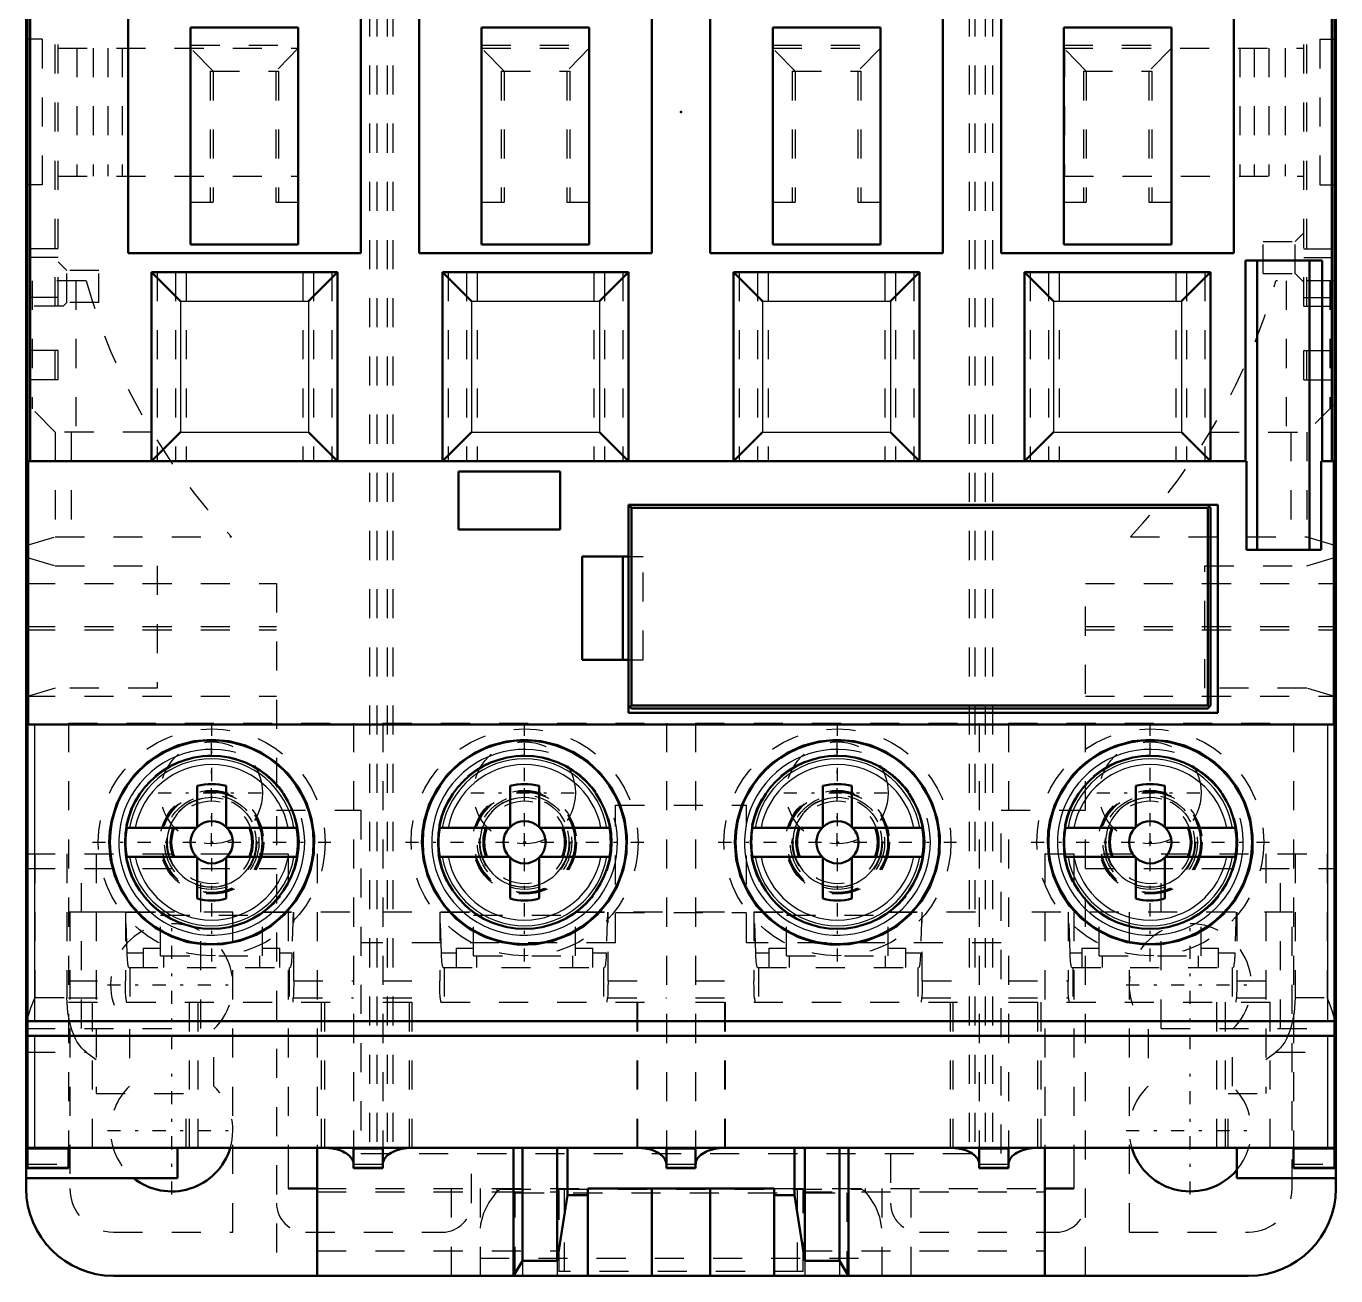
# Model space of a CAD drawing. Header units: millimetres. Extents: x -22.5 to 22.5, y -40 to 45.9.
# Drawn here: x -22.5 to 22.5, y -40 to 2.95 of the extents above; entities that cross this region are included whole.
import ezdxf

# ---------------------------------------------------------------- set-up
doc = ezdxf.new("R2010")
doc.units = ezdxf.units.MM
doc.linetypes.add('Center', pattern=[1.5, 0.45, -0.5, 0.05, -0.5])
doc.linetypes.add('Dashed', pattern=[2, 1, -1])
for name, color, linetype, lineweight in [('2d ConnectionPoints', 7, 'Continuous', 50), ('AM_0', 7, 'Continuous', 50), ('AM_4', 3, 'Continuous', 25), ('AM_5', 3, 'Continuous', 25), ('AM_7', 7, 'Center', 25), ('AM_9', 6, 'Dashed', 25)]:
    doc.layers.add(name, color=color, linetype=linetype, lineweight=lineweight)

# ---------------------------------------------------------------- blocks, each defined once
blk = doc.blocks.new('4_abb_NF_7_3_0_in_4fkjwvriohndyc3xfjkf61c3m________0')
at = {"layer": 'AM_0'}
for p, q in [((15.625, -23.163), (15.625, -24.6)), ((16.625, -24.6), (16.625, -23.163)), ((15.625, -24.6), (13.207, -24.6)), ((19.043, -24.6), (16.625, -24.6)), ((13.207, -25.6), (15.625, -25.6)), ((15.625, -25.6), (15.625, -27.037)), ((16.625, -25.6), (19.043, -25.6)), ((16.625, -27.037), (16.625, -25.6))]:
    blk.add_line(p, q, dxfattribs=at)
for radius in [3.5, 2.973]:
    blk.add_circle((16.125, -25.1), radius, dxfattribs=at)
for radius, start, end in [(2, 75.5227, 104.4773), (2.96, 170.2758, 189.7242), (1.388, 158.8859, 201.1141), (0.725, 136.3972, 223.6028), (0.725, 46.3972, 133.6028), (0.725, 316.3972, 43.6028), (1.388, 338.8859, 21.1141), (2.96, 350.2758, 9.7242), (0.725, 226.3972, 313.6028), (2, 255.5227, 284.4773)]:
    blk.add_arc((16.125, -25.1), radius, start, end, dxfattribs=at)
at = {"layer": 'AM_4'}
for radius, start, end in [(2.871, 10.0288, 169.9712), (2.672, 10.7852, 169.2148), (2.871, 190.0288, 349.9712), (2.672, 190.7852, 349.2148)]:
    blk.add_arc((16.125, -25.1), radius, start, end, dxfattribs=at)
at = {"layer": 'AM_5'}
for radius in [3.194, 1.535]:
    blk.add_arc((16.125, -25.1), radius, 75, 15, dxfattribs=at)
at = {"layer": 'AM_7'}
for p, q in [((16.125, -29.195), (16.125, -21.005)), ((12.03, -25.1), (20.22, -25.1))]:
    blk.add_line(p, q, dxfattribs=at)
at = {"layer": 'AM_9'}
for radius in [3.9, 3, 1.786, 1.75, 1.725, 1.622, 1.55, 1.425]:
    blk.add_circle((16.125, -25.1), radius, dxfattribs=at)
blk = doc.blocks.new('5_abb_NF_7_4_0_in_4fkjwvriohndyc3xfjkf61c3m________0')
at = {"layer": 'AM_0'}
for p, q in [((4.875, -23.163), (4.875, -24.6)), ((5.875, -24.6), (5.875, -23.163)), ((4.875, -24.6), (2.457, -24.6)), ((8.293, -24.6), (5.875, -24.6)), ((2.457, -25.6), (4.875, -25.6)), ((4.875, -25.6), (4.875, -27.037)), ((5.875, -25.6), (8.293, -25.6)), ((5.875, -27.037), (5.875, -25.6))]:
    blk.add_line(p, q, dxfattribs=at)
for radius in [3.5, 2.973]:
    blk.add_circle((5.375, -25.1), radius, dxfattribs=at)
for radius, start, end in [(2, 75.5227, 104.4773), (2.96, 170.2758, 189.7242), (1.388, 158.8859, 201.1141), (0.725, 136.3972, 223.6028), (0.725, 46.3972, 133.6028), (0.725, 316.3972, 43.6028), (1.388, 338.8859, 21.1141), (2.96, 350.2758, 9.7242), (0.725, 226.3972, 313.6028), (2, 255.5227, 284.4773)]:
    blk.add_arc((5.375, -25.1), radius, start, end, dxfattribs=at)
at = {"layer": 'AM_4'}
for radius, start, end in [(2.871, 10.0288, 169.9712), (2.672, 10.7852, 169.2148), (2.871, 190.0288, 349.9712), (2.672, 190.7852, 349.2148)]:
    blk.add_arc((5.375, -25.1), radius, start, end, dxfattribs=at)
at = {"layer": 'AM_5'}
for radius in [3.193, 1.535]:
    blk.add_arc((5.375, -25.1), radius, 75, 15, dxfattribs=at)
at = {"layer": 'AM_7'}
for p, q in [((5.375, -29.195), (5.375, -21.005)), ((1.28, -25.1), (9.47, -25.1))]:
    blk.add_line(p, q, dxfattribs=at)
at = {"layer": 'AM_9'}
for radius in [3.9, 3, 1.786, 1.75, 1.725, 1.622, 1.55, 1.425]:
    blk.add_circle((5.375, -25.1), radius, dxfattribs=at)
blk = doc.blocks.new('6_abb_NF_7_5_0_in_4fkjwvriohndyc3xfjkf61c3m________0')
at = {"layer": 'AM_0'}
for p, q in [((-5.875, -23.163), (-5.875, -24.6)), ((-4.875, -24.6), (-4.875, -23.163)), ((-5.875, -24.6), (-8.293, -24.6)), ((-2.457, -24.6), (-4.875, -24.6)), ((-8.293, -25.6), (-5.875, -25.6)), ((-5.875, -25.6), (-5.875, -27.037)), ((-4.875, -25.6), (-2.457, -25.6)), ((-4.875, -27.037), (-4.875, -25.6))]:
    blk.add_line(p, q, dxfattribs=at)
for radius in [3.5, 2.973]:
    blk.add_circle((-5.375, -25.1), radius, dxfattribs=at)
for radius, start, end in [(2, 75.5227, 104.4773), (2.96, 170.2758, 189.7242), (1.388, 158.8859, 201.1141), (0.725, 136.3972, 223.6028), (0.725, 46.3972, 133.6028), (0.725, 316.3972, 43.6028), (1.388, 338.8859, 21.1141), (2.96, 350.2758, 9.7242), (0.725, 226.3972, 313.6028), (2, 255.5227, 284.4773)]:
    blk.add_arc((-5.375, -25.1), radius, start, end, dxfattribs=at)
at = {"layer": 'AM_4'}
for radius, start, end in [(2.871, 10.0288, 169.9712), (2.672, 10.7852, 169.2148), (2.871, 190.0288, 349.9712), (2.672, 190.7852, 349.2148)]:
    blk.add_arc((-5.375, -25.1), radius, start, end, dxfattribs=at)
at = {"layer": 'AM_5'}
for radius in [3.193, 1.535]:
    blk.add_arc((-5.375, -25.1), radius, 75, 15, dxfattribs=at)
at = {"layer": 'AM_7'}
for p, q in [((-5.375, -29.195), (-5.375, -21.005)), ((-9.47, -25.1), (-1.28, -25.1))]:
    blk.add_line(p, q, dxfattribs=at)
at = {"layer": 'AM_9'}
for radius in [3.9, 3, 1.786, 1.75, 1.725, 1.622, 1.55, 1.425]:
    blk.add_circle((-5.375, -25.1), radius, dxfattribs=at)
blk = doc.blocks.new('7_abb_NF_7_6_0_in_4fkjwvriohndyc3xfjkf61c3m________0')
at = {"layer": 'AM_0'}
for p, q in [((-16.625, -23.163), (-16.625, -24.6)), ((-15.625, -24.6), (-15.625, -23.163)), ((-16.625, -24.6), (-19.043, -24.6)), ((-13.207, -24.6), (-15.625, -24.6)), ((-19.043, -25.6), (-16.625, -25.6)), ((-16.625, -25.6), (-16.625, -27.037)), ((-15.625, -25.6), (-13.207, -25.6)), ((-15.625, -27.037), (-15.625, -25.6))]:
    blk.add_line(p, q, dxfattribs=at)
for radius in [3.5, 2.973]:
    blk.add_circle((-16.125, -25.1), radius, dxfattribs=at)
for radius, start, end in [(2, 75.5227, 104.4773), (2.96, 170.2758, 189.7242), (1.388, 158.8859, 201.1141), (0.725, 136.3972, 223.6028), (0.725, 46.3972, 133.6028), (0.725, 316.3972, 43.6028), (1.388, 338.8859, 21.1141), (2.96, 350.2758, 9.7242), (0.725, 226.3972, 313.6028), (2, 255.5227, 284.4773)]:
    blk.add_arc((-16.125, -25.1), radius, start, end, dxfattribs=at)
at = {"layer": 'AM_4'}
for radius, start, end in [(2.871, 10.0288, 169.9712), (2.672, 10.7852, 169.2148), (2.871, 190.0288, 349.9712), (2.672, 190.7852, 349.2148)]:
    blk.add_arc((-16.125, -25.1), radius, start, end, dxfattribs=at)
at = {"layer": 'AM_5'}
for radius in [3.194, 1.535]:
    blk.add_arc((-16.125, -25.1), radius, 75, 15, dxfattribs=at)
at = {"layer": 'AM_7'}
for p, q in [((-16.125, -29.195), (-16.125, -21.005)), ((-20.22, -25.1), (-12.03, -25.1))]:
    blk.add_line(p, q, dxfattribs=at)
at = {"layer": 'AM_9'}
for radius in [3.9, 3, 1.786, 1.75, 1.725, 1.622, 1.55, 1.425]:
    blk.add_circle((-16.125, -25.1), radius, dxfattribs=at)
blk = doc.blocks.new('12_abb_NF_2_2_0_in_4fkjwvriohndyc3xfjkf61c3m________0')
at = {"layer": 'AM_0'}
for p, q in [((-22.45, 36.3), (-22.45, -36.3)), ((22.45, 36.3), (22.45, -36.3)), ((-22.365, 16.4), (-22.365, -12)), ((22.365, -12), (22.365, 16.4)), ((-19, 3.35), (-19, -4.85)), ((-11, -4.85), (-11, 3.35)), ((-9, 3.35), (-9, -4.85)), ((-1, -4.85), (-1, 3.35)), ((1, 3.35), (1, -4.85)), ((9, -4.85), (9, 3.35)), ((11, 3.35), (11, -4.85)), ((19, -4.85), (19, 3.35)), ((-16.85, 2.9), (-13.15, 2.9)), ((-16.85, 2.9), (-16.85, -4.55)), ((-13.15, 2.9), (-13.15, -4.55)), ((-6.85, 2.9), (-3.15, 2.9)), ((-6.85, 2.9), (-6.85, -4.55)), ((-3.15, 2.9), (-3.15, -4.55)), ((3.15, 2.9), (6.85, 2.9)), ((3.15, 2.9), (3.15, -4.55)), ((6.85, 2.9), (6.85, -4.55)), ((13.15, 2.9), (16.85, 2.9)), ((13.15, 2.9), (13.15, -4.55)), ((16.85, 2.9), (16.85, -4.55)), ((-19, -4.85), (-11, -4.85)), ((-16.85, -4.55), (-13.15, -4.55)), ((-9, -4.85), (-1, -4.85)), ((-6.85, -4.55), (-3.15, -4.55)), ((1, -4.85), (9, -4.85)), ((3.15, -4.55), (6.85, -4.55)), ((11, -4.85), (19, -4.85)), ((13.15, -4.55), (16.85, -4.55)), ((19.4, -5.1), (22.027, -5.1)), ((19.4, -12), (19.4, -5.1)), ((19.8, -15.05), (19.8, -5.1)), ((21.6, -15.05), (21.6, -5.1)), ((22.027, -12), (22.027, -5.1)), ((-18.2, -5.5), (-18.2, -12)), ((-18.2, -5.5), (-11.8, -5.5)), ((-17.2, -6.5), (-18.2, -5.5)), ((-11.8, -5.5), (-12.8, -6.5)), ((-11.8, -5.5), (-11.8, -12)), ((-8.2, -5.5), (-8.2, -12)), ((-8.2, -5.5), (-1.8, -5.5)), ((-7.2, -6.5), (-8.2, -5.5)), ((-1.8, -5.5), (-2.8, -6.5)), ((-1.8, -5.5), (-1.8, -12)), ((1.8, -5.5), (1.8, -12)), ((1.8, -5.5), (8.2, -5.5)), ((2.8, -6.5), (1.8, -5.5)), ((8.2, -5.5), (7.2, -6.5)), ((8.2, -5.5), (8.2, -12)), ((11.8, -5.5), (11.8, -12)), ((11.8, -5.5), (18.2, -5.5)), ((12.8, -6.5), (11.8, -5.5)), ((18.2, -5.5), (17.2, -6.5)), ((18.2, -5.5), (18.2, -12)), ((-18.2, -12), (-17.2, -11)), ((-12.8, -11), (-11.8, -12)), ((-8.2, -12), (-7.2, -11)), ((-2.8, -11), (-1.8, -12)), ((1.8, -12), (2.8, -11)), ((7.2, -11), (8.2, -12)), ((11.8, -12), (12.8, -11)), ((17.2, -11), (18.2, -12)), ((-22.429, -12), (19.427, -12)), ((-22.429, -12), (-22.429, -21.05)), ((19.427, -12), (19.427, -15.05)), ((22, -15.05), (22, -12)), ((22.429, -12), (22, -12)), ((22.429, -21.05), (22.429, -12)), ((-7.65, -12.35), (-7.65, -14.35)), ((-4.15, -12.35), (-7.65, -12.35)), ((-4.15, -14.35), (-4.15, -12.35)), ((18.45, -13.5), (-1.8, -13.5)), ((-1.8, -13.5), (-1.8, -20.65)), ((-1.8, -13.6), (-1.7, -13.5)), ((18.1, -13.5), (18.2, -13.6)), ((18.45, -20.65), (18.45, -13.5)), ((-1.7, -13.6), (-1.75, -13.55)), ((-1.7, -13.6), (-1.7, -20.4)), ((18.1, -13.6), (-1.7, -13.6)), ((18.1, -13.6), (18.15, -13.55)), ((18.1, -20.4), (18.1, -13.6)), ((18.2, -20.4), (18.2, -13.6)), ((-7.65, -14.35), (-4.15, -14.35)), ((-3.4, -15.275), (-1.8, -15.275)), ((-3.4, -18.825), (-3.4, -15.275)), ((-2, -18.825), (-2, -15.275)), ((22, -15.05), (19.427, -15.05)), ((-3.4, -18.825), (-1.8, -18.825)), ((-1.7, -20.5), (-1.8, -20.4)), ((-1.8, -20.65), (18.45, -20.65)), ((-1.7, -20.4), (-1.75, -20.45)), ((-1.7, -20.4), (18.1, -20.4)), ((-1.7, -20.5), (18.1, -20.5)), ((18.2, -20.4), (18.1, -20.5)), ((18.1, -20.4), (18.15, -20.45)), ((-22.429, -21.05), (22.429, -21.05)), ((-22.45, -31.25), (22.45, -31.25)), ((-22.45, -31.75), (22.45, -31.75)), ((22.45, -35.6), (-22.45, -35.6)), ((-21.05, -36.3), (-21.05, -35.6)), ((-11.25, -35.6), (-11.25, -36.3)), ((-10.25, -36.3), (-10.25, -35.6)), ((-0.5, -35.6), (-0.5, -36.3)), ((0.5, -36.3), (0.5, -35.6)), ((10.25, -35.6), (10.25, -36.3)), ((11.25, -36.3), (11.25, -35.6)), ((21.05, -35.6), (21.05, -36.3)), ((-21.05, -36.3), (-22.45, -36.3)), ((-10.25, -36.3), (-11.25, -36.3)), ((0.5, -36.3), (-0.5, -36.3)), ((11.25, -36.3), (10.25, -36.3)), ((22.45, -36.3), (21.05, -36.3))]:
    blk.add_line(p, q, dxfattribs=at)
for points in [[(-16.127, -21.575), (-16.723, -21.626), (-17.301, -21.777), (-17.848, -22.025), (-18.346, -22.363), (-18.778, -22.78), (-19.135, -23.265), (-19.401, -23.799), (-19.574, -24.37), (-19.631, -24.733), (-19.65, -25.1)], [(-19.65, -25.1), (-19.601, -25.685), (-19.456, -26.253), (-19.219, -26.789), (-18.898, -27.277), (-18.497, -27.707), (-18.033, -28.064), (-17.508, -28.342), (-16.944, -28.529), (-16.351, -28.617), (-15.752, -28.605), (-15.161, -28.49), (-14.598, -28.277), (-14.082, -27.972), (-13.624, -27.584), (-13.242, -27.127), (-12.941, -26.612), (-12.733, -26.056), (-12.62, -25.474), (-12.607, -24.883), (-12.692, -24.299), (-12.874, -23.738), (-13.146, -23.215), (-13.502, -22.745), (-13.931, -22.341), (-14.422, -22.014), (-14.961, -21.773), (-15.536, -21.625), (-16.127, -21.575)], [(-5.406, -21.575), (-5.998, -21.631), (-6.571, -21.784), (-7.111, -22.033), (-7.602, -22.368), (-8.03, -22.781), (-8.382, -23.261), (-8.648, -23.793), (-8.822, -24.361), (-8.88, -24.729), (-8.9, -25.1)], [(-8.9, -25.1), (-8.85, -25.69), (-8.702, -26.264), (-8.46, -26.805), (-8.131, -27.297), (-7.724, -27.728), (-7.251, -28.085), (-6.723, -28.357), (-6.156, -28.537), (-5.567, -28.619), (-4.972, -28.602), (-4.389, -28.484), (-3.834, -28.27), (-3.324, -27.966), (-2.871, -27.581), (-2.491, -27.126), (-2.191, -26.613), (-1.983, -26.057), (-1.87, -25.474), (-1.857, -24.881), (-1.944, -24.293), (-2.128, -23.729), (-2.404, -23.203), (-2.765, -22.731), (-3.199, -22.327), (-3.695, -22.001), (-4.239, -21.763), (-4.815, -21.62), (-5.406, -21.575)], [(1.85, -25.1), (1.9, -25.692), (2.049, -26.267), (2.292, -26.808), (2.622, -27.302), (3.031, -27.732), (3.506, -28.088), (4.034, -28.359), (4.599, -28.539), (5.187, -28.62), (5.78, -28.602), (6.362, -28.484), (6.917, -28.27), (7.427, -27.966), (7.88, -27.58), (8.261, -27.123), (8.561, -26.609), (8.769, -26.052), (8.881, -25.469), (8.893, -24.876), (8.806, -24.29), (8.622, -23.728), (8.347, -23.204), (7.987, -22.733), (7.554, -22.329), (7.058, -22.003), (6.514, -21.764), (5.937, -21.62), (5.344, -21.575), (5.341, -21.575)], [(5.341, -21.575), (4.751, -21.631), (4.177, -21.785), (3.637, -22.034), (3.146, -22.369), (2.963, -22.529)], [(12.6, -25.1), (12.65, -25.689), (12.797, -26.261), (13.037, -26.799), (13.363, -27.29), (13.767, -27.72), (14.236, -28.076), (14.761, -28.35), (15.323, -28.533), (15.912, -28.618), (16.506, -28.604), (17.094, -28.489), (17.654, -28.276), (18.171, -27.97), (18.63, -27.58), (19.014, -27.119), (19.315, -26.599), (19.521, -26.042), (19.632, -25.458), (19.642, -24.871), (19.556, -24.29), (19.375, -23.735), (19.106, -23.218), (18.753, -22.751), (18.328, -22.349), (17.837, -22.019), (17.298, -21.776), (16.719, -21.626), (16.123, -21.575), (16.106, -21.575)], [(16.106, -21.575), (15.524, -21.627), (14.942, -21.78), (14.396, -22.029), (13.899, -22.367), (13.705, -22.537)], [(2.963, -22.529), (2.72, -22.782), (2.368, -23.261), (2.102, -23.792), (1.929, -24.359), (1.87, -24.728), (1.85, -25.1)], [(13.705, -22.537), (13.469, -22.782), (13.116, -23.264), (12.851, -23.796), (12.678, -24.364), (12.62, -24.73), (12.6, -25.1)], [(-11.25, -36.166), (-11.256, -36.116), (-11.269, -36.066), (-11.289, -36.017), (-11.317, -35.969), (-11.352, -35.923), (-11.394, -35.879), (-11.442, -35.837), (-11.497, -35.798), (-11.557, -35.761), (-11.622, -35.728), (-11.693, -35.698), (-11.767, -35.672), (-11.845, -35.649), (-11.926, -35.631), (-12.01, -35.617), (-12.096, -35.607), (-12.182, -35.601), (-12.25, -35.6)], [(-9.25, -35.6), (-9.337, -35.602), (-9.424, -35.609), (-9.509, -35.62), (-9.592, -35.635), (-9.673, -35.654), (-9.75, -35.677), (-9.824, -35.704), (-9.893, -35.735), (-9.957, -35.769), (-10.016, -35.806), (-10.069, -35.846), (-10.116, -35.889), (-10.156, -35.933), (-10.19, -35.98), (-10.216, -36.028), (-10.235, -36.077), (-10.246, -36.127), (-10.25, -36.166)], [(-0.5, -36.166), (-0.506, -36.116), (-0.519, -36.066), (-0.539, -36.017), (-0.567, -35.969), (-0.602, -35.923), (-0.644, -35.879), (-0.692, -35.837), (-0.747, -35.798), (-0.807, -35.761), (-0.872, -35.728), (-0.943, -35.698), (-1.017, -35.672), (-1.095, -35.649), (-1.176, -35.631), (-1.26, -35.617), (-1.346, -35.607), (-1.432, -35.601), (-1.5, -35.6)], [(1.5, -35.6), (1.413, -35.602), (1.326, -35.609), (1.241, -35.62), (1.158, -35.635), (1.077, -35.654), (1, -35.677), (0.926, -35.704), (0.857, -35.735), (0.793, -35.769), (0.734, -35.806), (0.681, -35.846), (0.634, -35.889), (0.594, -35.933), (0.56, -35.98), (0.534, -36.028), (0.515, -36.077), (0.504, -36.127), (0.5, -36.166)], [(10.25, -36.166), (10.244, -36.116), (10.231, -36.066), (10.211, -36.017), (10.183, -35.969), (10.148, -35.923), (10.106, -35.879), (10.058, -35.837), (10.003, -35.798), (9.943, -35.761), (9.878, -35.728), (9.807, -35.698), (9.733, -35.672), (9.655, -35.649), (9.574, -35.631), (9.49, -35.617), (9.404, -35.607), (9.318, -35.601), (9.25, -35.6)], [(12.25, -35.6), (12.163, -35.602), (12.076, -35.609), (11.991, -35.62), (11.908, -35.635), (11.827, -35.654), (11.75, -35.677), (11.676, -35.704), (11.607, -35.735), (11.543, -35.769), (11.484, -35.806), (11.431, -35.846), (11.384, -35.889), (11.344, -35.933), (11.31, -35.98), (11.284, -36.028), (11.265, -36.077), (11.254, -36.127), (11.25, -36.166)]]:
    blk.add_lwpolyline(points, dxfattribs=at)
at = {"layer": 'AM_4'}
for p, q in [((-17.2, -6.5), (-17.2, -11)), ((-17.2, -6.5), (-12.8, -6.5)), ((-12.8, -6.5), (-12.8, -11)), ((-7.2, -6.5), (-7.2, -11)), ((-7.2, -6.5), (-2.8, -6.5)), ((-2.8, -6.5), (-2.8, -11)), ((2.8, -6.5), (2.8, -11)), ((2.8, -6.5), (7.2, -6.5)), ((7.2, -6.5), (7.2, -11)), ((12.8, -6.5), (12.8, -11)), ((12.8, -6.5), (17.2, -6.5)), ((17.2, -6.5), (17.2, -11)), ((-17.2, -11), (-12.8, -11)), ((-7.2, -11), (-2.8, -11)), ((2.8, -11), (7.2, -11)), ((12.8, -11), (17.2, -11)), ((-22.211, -21.05), (-22.211, -31.25)), ((22.211, -21.05), (22.211, -31.25)), ((-22.211, -31.75), (-22.211, -35.6)), ((22.211, -31.75), (22.211, -35.6)), ((-22.45, -35.634), (-21.05, -35.634)), ((-11.25, -35.634), (-10.25, -35.634)), ((-0.5, -35.634), (0.5, -35.634)), ((10.25, -35.634), (11.25, -35.634)), ((21.05, -35.634), (22.45, -35.634)), ((-22.45, -36.266), (-21.05, -36.266)), ((-11.25, -36.266), (-10.25, -36.266)), ((-0.5, -36.266), (0.5, -36.266)), ((10.25, -36.266), (11.25, -36.266)), ((21.05, -36.266), (22.45, -36.266))]:
    blk.add_line(p, q, dxfattribs=at)
at = {"layer": 'AM_7'}
for p, q in [((-16.13, -25.238), (-16.13, -21.562)), ((-5.38, -25.238), (-5.38, -21.562)), ((5.37, -25.238), (5.37, -21.562)), ((16.12, -25.238), (16.12, -21.562)), ((-17.968, -23.4), (-14.293, -23.4)), ((-7.218, -23.4), (-3.542, -23.4)), ((3.532, -23.4), (7.208, -23.4)), ((14.283, -23.4), (17.957, -23.4))]:
    blk.add_line(p, q, dxfattribs=at)
at = {"layer": 'AM_9'}
for p, q in [((-10.7, 35.6), (-10.7, -35.6)), ((-10.1, 35.6), (-10.1, -35.6)), ((10.1, 35.6), (10.1, -35.6)), ((10.7, 35.6), (10.7, -35.6)), ((-21.5, -6.675), (-21.5, 6.675)), ((-21.4, -6.675), (-21.4, 6.675)), ((21.4, -6.675), (21.4, 6.675)), ((21.5, -6.675), (21.5, 6.675)), ((-21.95, 2.5), (-22.45, 2.5)), ((-21.95, 2.5), (-21.95, -2.5)), ((-16.85, 2.3), (-13.15, 2.3)), ((-6.85, 2.3), (-3.15, 2.3)), ((3.15, 2.3), (6.85, 2.3)), ((13.15, 2.3), (16.85, 2.3)), ((21.95, 2.5), (21.95, -2.5)), ((21.95, 2.5), (22.45, 2.5)), ((-21.4, 2.2), (-13.15, 2.2)), ((-20.765, 2.2), (-20.765, -2.2)), ((-20.2, 2.2), (-20.2, -2.2)), ((-19.7, 2.2), (-19.7, -2.2)), ((-19.2, 2.2), (-19.2, -2.2)), ((-16.075, 1.4), (-16.85, 2.2)), ((-13.15, 2.2), (-13.925, 1.4)), ((-13.175, 2.2), (-13.175, -2.2)), ((-6.85, 2.2), (-3.15, 2.2)), ((-6.075, 1.4), (-6.85, 2.2)), ((-3.15, 2.2), (-3.925, 1.4)), ((3.15, 2.2), (6.85, 2.2)), ((3.925, 1.4), (3.15, 2.2)), ((6.85, 2.2), (6.075, 1.4)), ((13.15, 2.2), (21.4, 2.2)), ((13.925, 1.4), (13.15, 2.2)), ((13.175, 2.2), (13.175, -2.2)), ((16.85, 2.2), (16.075, 1.4)), ((19.2, 2.2), (19.2, -2.2)), ((19.7, 2.2), (19.7, -2.2)), ((20.2, 2.2), (20.2, -2.2)), ((20.765, 2.2), (20.765, -2.2)), ((-16.175, 1.4), (-13.825, 1.4)), ((-16.175, 1.4), (-16.175, -3.1)), ((-16.075, 1.4), (-16.075, -3.1)), ((-13.925, 1.4), (-13.925, -3.1)), ((-13.825, 1.4), (-13.825, -3.1)), ((-6.175, 1.4), (-3.825, 1.4)), ((-6.175, 1.4), (-6.175, -3.1)), ((-6.075, 1.4), (-6.075, -3.1)), ((-3.925, 1.4), (-3.925, -3.1)), ((-3.825, 1.4), (-3.825, -3.1)), ((3.825, 1.4), (6.175, 1.4)), ((3.825, 1.4), (3.825, -3.1)), ((3.925, 1.4), (3.925, -3.1)), ((6.075, 1.4), (6.075, -3.1)), ((6.175, 1.4), (6.175, -3.1)), ((13.825, 1.4), (16.175, 1.4)), ((13.825, 1.4), (13.825, -3.1)), ((13.925, 1.4), (13.925, -3.1)), ((16.075, 1.4), (16.075, -3.1)), ((16.175, 1.4), (16.175, -3.1)), ((-21.4, -2.2), (-13.175, -2.2)), ((13.175, -2.2), (21.4, -2.2)), ((-21.95, -2.5), (-22.45, -2.5)), ((21.95, -2.5), (22.45, -2.5)), ((-16.85, -3.1), (-16.075, -3.1)), ((-13.925, -3.1), (-13.15, -3.1)), ((-6.85, -3.1), (-6.075, -3.1)), ((-3.925, -3.1), (-3.15, -3.1)), ((3.15, -3.1), (3.925, -3.1)), ((6.075, -3.1), (6.85, -3.1)), ((13.15, -3.1), (13.925, -3.1)), ((16.075, -3.1), (16.85, -3.1)), ((20, -5.55), (20, -4.45)), ((20, -4.45), (21.1, -4.45)), ((21.4, -4.15), (21.1, -4.45)), ((21.1, -5.55), (21.1, -4.45)), ((-21.4, -4.7), (-22.45, -4.7)), ((21.4, -4.7), (22.45, -4.7)), ((-21.4, -5), (-22.45, -5)), ((-21.4, -5.15), (-21.1, -5.45)), ((21.4, -5), (22.45, -5)), ((-20, -5.45), (-21.1, -5.45)), ((-21.1, -6.55), (-21.1, -5.45)), ((-20, -6.55), (-20, -5.45)), ((-18, -5.5), (-18, -12)), ((-17.373, -5.5), (-17.373, -12)), ((-17, -5.5), (-17, -12)), ((-13, -5.5), (-13, -12)), ((-12.627, -5.5), (-12.627, -12)), ((-12, -5.5), (-12, -12)), ((-8, -5.5), (-8, -12)), ((-7.373, -5.5), (-7.373, -12)), ((-7, -5.5), (-7, -12)), ((-3, -5.5), (-3, -12)), ((-2.627, -5.5), (-2.627, -12)), ((-2, -5.5), (-2, -12)), ((2, -5.5), (2, -12)), ((2.627, -5.5), (2.627, -12)), ((3, -5.5), (3, -12)), ((7, -5.5), (7, -12)), ((7.373, -5.5), (7.373, -12)), ((8, -5.5), (8, -12)), ((12, -5.5), (12, -12)), ((12.627, -5.5), (12.627, -12)), ((13, -5.5), (13, -12)), ((17, -5.5), (17, -12)), ((17.373, -5.5), (17.373, -12)), ((18, -5.5), (18, -12)), ((20, -5.55), (21.1, -5.55)), ((21.4, -5.85), (21.1, -5.55)), ((-21.4, -6.375), (-22.45, -6.375)), ((-21.225, -6.675), (-22.45, -6.675)), ((-21.225, -6.675), (-21.1, -6.55)), ((-20, -6.55), (-21.1, -6.55)), ((21.4, -6.375), (22.45, -6.375)), ((21.4, -6.675), (22.45, -6.675)), ((-21.4, -8.2), (-22.45, -8.2)), ((-21.5, -9.2), (-21.5, -8.2)), ((-21.4, -9.2), (-21.4, -8.2)), ((21.4, -9.2), (21.4, -8.2)), ((21.4, -8.2), (22.45, -8.2)), ((21.5, -9.2), (21.5, -8.2)), ((-21.4, -9.2), (-22.45, -9.2)), ((21.4, -9.2), (22.45, -9.2)), ((-1.8, -15.275), (-1.3, -15.275)), ((-1.3, -18.825), (-1.3, -15.275)), ((-1.8, -18.825), (-1.3, -18.825)), ((-21.05, -21), (-11.25, -21)), ((-21.05, -21), (-21.05, -35.6)), ((-11.25, -21), (-11.25, -35.6)), ((-10.25, -21), (-0.5, -21)), ((-10.25, -21), (-10.25, -35.6)), ((-0.5, -21), (-0.5, -35.6)), ((0.5, -21), (10.25, -21)), ((0.5, -21), (0.5, -35.6)), ((10.25, -21), (10.25, -35.6)), ((11.25, -21), (21.05, -21)), ((11.25, -21), (11.25, -35.6)), ((21.05, -21), (21.05, -35.6)), ((-21.05, -27.49), (-17.88, -27.49)), ((-19.092, -27.5), (-19.092, -29.865)), ((-19.092, -27.5), (-17.88, -27.5)), ((-19.031, -28.896), (-19.076, -27.5)), ((-17.88, -29), (-17.88, -27.49)), ((-17.88, -27.6), (-14.38, -27.6)), ((-14.38, -27.49), (-11.25, -27.49)), ((-14.38, -29), (-14.38, -27.49)), ((-14.38, -27.5), (-13.308, -27.5)), ((-13.324, -27.5), (-13.369, -28.896)), ((-13.308, -29.865), (-13.308, -27.5)), ((-10.25, -27.49), (-7.13, -27.49)), ((-8.292, -27.5), (-8.292, -29.865)), ((-8.292, -27.5), (-7.13, -27.5)), ((-8.231, -28.896), (-8.276, -27.5)), ((-7.13, -29), (-7.13, -27.49)), ((-7.13, -27.6), (-3.63, -27.6)), ((-3.63, -29), (-3.63, -27.49)), ((-3.63, -27.49), (-0.5, -27.49)), ((-3.63, -27.5), (-2.508, -27.5)), ((-2.524, -27.5), (-2.569, -28.896)), ((-2.508, -29.865), (-2.508, -27.5)), ((0.5, -27.49), (3.62, -27.49)), ((2.508, -27.5), (3.62, -27.5)), ((2.508, -27.5), (2.508, -29.865)), ((2.569, -28.896), (2.524, -27.5)), ((3.62, -29), (3.62, -27.49)), ((3.62, -27.6), (7.12, -27.6)), ((7.12, -29), (7.12, -27.49)), ((7.12, -27.49), (10.25, -27.49)), ((7.12, -27.5), (8.292, -27.5)), ((8.276, -27.5), (8.231, -28.896)), ((8.292, -29.865), (8.292, -27.5)), ((21.05, -27.5), (11.25, -27.5)), ((13.3, -27.5), (13.3, -29.865)), ((13.369, -28.896), (13.324, -27.5)), ((14.37, -29), (14.37, -27.5)), ((17.87, -29), (17.87, -27.5)), ((19.076, -27.5), (19.031, -28.896)), ((19.1, -27.5), (19.1, -29.865)), ((-18.48, -28.74), (-18.48, -29.4)), ((-18.48, -28.74), (-17.88, -28.74)), ((-14.38, -28.74), (-13.78, -28.74)), ((-13.78, -29.4), (-13.78, -28.74)), ((-7.73, -28.74), (-7.73, -29.4)), ((-7.73, -28.74), (-7.13, -28.74)), ((-3.63, -28.74), (-3.03, -28.74)), ((-3.03, -29.4), (-3.03, -28.74)), ((3.02, -28.74), (3.02, -29.4)), ((3.02, -28.74), (3.62, -28.74)), ((7.12, -28.74), (7.72, -28.74)), ((7.72, -29.4), (7.72, -28.74)), ((13.77, -28.74), (13.77, -29.4)), ((13.77, -28.74), (14.37, -28.74)), ((17.87, -28.74), (18.47, -28.74)), ((18.47, -29.4), (18.47, -28.74)), ((-19.031, -28.896), (-18.48, -28.896)), ((-17.88, -29), (-14.38, -29)), ((-17.78, -29), (-17.78, -29.4)), ((-14.48, -29), (-14.48, -29.4)), ((-13.78, -28.896), (-13.369, -28.896)), ((-8.231, -28.896), (-7.73, -28.896)), ((-7.13, -29), (-3.63, -29)), ((-7.03, -29), (-7.03, -29.4)), ((-3.73, -29), (-3.73, -29.4)), ((-3.03, -28.896), (-2.569, -28.896)), ((2.569, -28.896), (3.02, -28.896)), ((3.62, -29), (7.12, -29)), ((3.72, -29), (3.72, -29.4)), ((7.02, -29), (7.02, -29.4)), ((7.72, -28.896), (8.231, -28.896)), ((13.369, -28.896), (13.77, -28.896)), ((14.37, -29), (17.87, -29)), ((14.47, -29), (14.47, -29.4)), ((17.77, -29), (17.77, -29.4)), ((18.47, -28.896), (19.031, -28.896)), ((-18.971, -29.4), (-13.429, -29.4)), ((-18.941, -29.4), (-18.941, -30.6)), ((-13.459, -29.4), (-13.459, -30.6)), ((-8.171, -29.4), (-2.629, -29.4)), ((-8.141, -29.4), (-8.141, -30.6)), ((-2.659, -29.4), (-2.659, -30.6)), ((2.629, -29.4), (8.171, -29.4)), ((2.659, -29.4), (2.659, -30.6)), ((8.141, -29.4), (8.141, -30.6)), ((13.429, -29.4), (18.971, -29.4)), ((13.459, -29.4), (13.459, -30.6)), ((18.941, -29.4), (18.941, -30.6)), ((-21.05, -29.865), (-19.092, -29.865)), ((-13.308, -29.865), (-11.25, -29.865)), ((-10.25, -29.865), (-8.292, -29.865)), ((-2.508, -29.865), (-0.5, -29.865)), ((0.5, -29.865), (2.508, -29.865)), ((8.292, -29.865), (10.25, -29.865)), ((11.25, -29.865), (13.3, -29.865)), ((19.1, -29.865), (21.05, -29.865)), ((-21.05, -30.443), (-19.077, -30.443)), ((-21.05, -30.6), (-11.25, -30.6)), ((-20.237, -30.6), (-20.237, -35.6)), ((-19.077, -30.443), (-19.068, -30.6)), ((-16.9, -30.6), (-16.9, -35.6)), ((-16.6, -30.6), (-16.6, -35.6)), ((-13.332, -30.6), (-13.323, -30.443)), ((-13.323, -30.443), (-11.25, -30.443)), ((-12.364, -30.6), (-12.364, -35.6)), ((-12.25, -30.6), (-12.25, -35.6)), ((-10.25, -30.443), (-8.277, -30.443)), ((-10.25, -30.6), (-0.5, -30.6)), ((-9.336, -30.6), (-9.336, -35.6)), ((-9.25, -30.6), (-9.25, -35.6)), ((-8.277, -30.443), (-8.268, -30.6)), ((-2.532, -30.6), (-2.523, -30.443)), ((-2.523, -30.443), (-0.5, -30.443)), ((-1.514, -30.6), (-1.514, -35.6)), ((-1.5, -30.6), (-1.5, -35.6)), ((0.5, -30.443), (2.523, -30.443)), ((0.5, -30.6), (10.25, -30.6)), ((1.5, -30.6), (1.5, -35.6)), ((1.514, -30.6), (1.514, -35.6)), ((2.523, -30.443), (2.532, -30.6)), ((8.268, -30.6), (8.277, -30.443)), ((8.277, -30.443), (10.25, -30.443)), ((9.25, -30.6), (9.25, -35.6)), ((9.336, -30.6), (9.336, -35.6)), ((11.25, -30.443), (13.315, -30.443)), ((11.25, -30.6), (21.05, -30.6)), ((12.25, -30.6), (12.25, -35.6)), ((12.364, -30.6), (12.364, -35.6)), ((13.315, -30.443), (13.324, -30.6)), ((18.4, -30.6), (18.4, -35.6)), ((18.7, -30.6), (18.7, -35.6)), ((19.076, -30.6), (19.085, -30.443)), ((19.085, -30.443), (21.05, -30.443)), ((20.237, -30.6), (20.237, -35.6)), ((-22.45, -36.166), (-21.05, -36.166)), ((-11.25, -36.166), (-10.25, -36.166)), ((-0.5, -36.166), (0.5, -36.166)), ((10.25, -36.166), (11.25, -36.166)), ((21.05, -36.166), (22.45, -36.166))]:
    blk.add_line(p, q, dxfattribs=at)
for points in [[(-18.971, -29.4), (-18.977, -29.397), (-18.982, -29.388), (-18.988, -29.373), (-18.993, -29.352), (-18.998, -29.325), (-19.003, -29.293), (-19.008, -29.255), (-19.013, -29.213), (-19.017, -29.166), (-19.02, -29.114), (-19.024, -29.059), (-19.027, -29), (-19.03, -28.938), (-19.031, -28.896)], [(-13.369, -28.896), (-13.371, -28.96), (-13.374, -29.021), (-13.377, -29.079), (-13.381, -29.133), (-13.385, -29.183), (-13.389, -29.228), (-13.394, -29.269), (-13.398, -29.305), (-13.403, -29.335), (-13.409, -29.36), (-13.414, -29.379), (-13.42, -29.392), (-13.425, -29.399), (-13.429, -29.4)], [(-8.171, -29.4), (-8.177, -29.397), (-8.182, -29.388), (-8.188, -29.373), (-8.193, -29.352), (-8.198, -29.325), (-8.203, -29.293), (-8.208, -29.255), (-8.213, -29.213), (-8.217, -29.166), (-8.22, -29.114), (-8.224, -29.059), (-8.227, -29), (-8.23, -28.938), (-8.231, -28.896)], [(-2.569, -28.896), (-2.571, -28.96), (-2.574, -29.021), (-2.577, -29.079), (-2.581, -29.133), (-2.585, -29.183), (-2.589, -29.228), (-2.594, -29.269), (-2.598, -29.305), (-2.603, -29.335), (-2.609, -29.36), (-2.614, -29.379), (-2.62, -29.392), (-2.625, -29.399), (-2.629, -29.4)], [(2.629, -29.4), (2.623, -29.397), (2.618, -29.388), (2.612, -29.373), (2.607, -29.352), (2.602, -29.325), (2.597, -29.293), (2.592, -29.255), (2.587, -29.213), (2.583, -29.166), (2.58, -29.114), (2.576, -29.059), (2.573, -29), (2.57, -28.938), (2.569, -28.896)], [(8.231, -28.896), (8.229, -28.96), (8.226, -29.021), (8.223, -29.079), (8.219, -29.133), (8.215, -29.183), (8.211, -29.228), (8.206, -29.269), (8.202, -29.305), (8.197, -29.335), (8.191, -29.36), (8.186, -29.379), (8.18, -29.392), (8.175, -29.399), (8.171, -29.4)], [(13.429, -29.4), (13.423, -29.397), (13.418, -29.388), (13.412, -29.373), (13.407, -29.352), (13.402, -29.325), (13.397, -29.293), (13.392, -29.255), (13.388, -29.213), (13.383, -29.166), (13.38, -29.114), (13.376, -29.059), (13.373, -29), (13.371, -28.938), (13.369, -28.896)], [(19.031, -28.896), (19.029, -28.96), (19.026, -29.021), (19.023, -29.079), (19.019, -29.133), (19.015, -29.183), (19.011, -29.228), (19.006, -29.269), (19.001, -29.305), (18.996, -29.335), (18.991, -29.36), (18.986, -29.379), (18.98, -29.392), (18.975, -29.399), (18.971, -29.4)], [(-19.077, -30.443), (-19.081, -30.37), (-19.084, -30.293), (-19.087, -30.212), (-19.089, -30.129), (-19.091, -30.044), (-19.092, -29.958), (-19.092, -29.871), (-19.092, -29.865)], [(-13.308, -29.865), (-13.308, -29.952), (-13.309, -30.039), (-13.311, -30.124), (-13.313, -30.207), (-13.315, -30.288), (-13.319, -30.365), (-13.323, -30.439), (-13.323, -30.443)], [(-8.277, -30.443), (-8.281, -30.37), (-8.284, -30.293), (-8.287, -30.212), (-8.289, -30.129), (-8.291, -30.044), (-8.292, -29.958), (-8.292, -29.871), (-8.292, -29.865)], [(-2.508, -29.865), (-2.508, -29.952), (-2.509, -30.039), (-2.511, -30.124), (-2.513, -30.207), (-2.515, -30.288), (-2.519, -30.365), (-2.523, -30.439), (-2.523, -30.443)], [(2.523, -30.443), (2.519, -30.37), (2.516, -30.293), (2.513, -30.212), (2.511, -30.129), (2.509, -30.044), (2.508, -29.958), (2.508, -29.871), (2.508, -29.865)], [(8.292, -29.865), (8.292, -29.952), (8.291, -30.039), (8.289, -30.124), (8.287, -30.207), (8.285, -30.288), (8.281, -30.365), (8.277, -30.439), (8.277, -30.443)], [(13.315, -30.443), (13.311, -30.37), (13.308, -30.293), (13.305, -30.212), (13.303, -30.129), (13.301, -30.044), (13.3, -29.958), (13.3, -29.871), (13.3, -29.865)], [(19.1, -29.865), (19.1, -29.952), (19.099, -30.039), (19.097, -30.124), (19.095, -30.207), (19.092, -30.288), (19.089, -30.365), (19.085, -30.439), (19.085, -30.443)]]:
    blk.add_lwpolyline(points, dxfattribs=at)
for centre in [(-16.13, -23.4), (-5.38, -23.4), (5.37, -23.4), (16.12, -23.4)]:
    blk.add_circle(centre, 1.75, dxfattribs=at)
blk = doc.blocks.new('13_abb_NF_2_1_0_in_4fkjwvriohndyc3xfjkf61c3m________0')
at = {"layer": 'AM_0'}
for p, q in [((-22.5, -37), (-22.5, 37)), ((22.5, -37), (22.5, 37)), ((-22.45, -35.6), (-22.5, -35.6)), ((-17.3, -36.64), (-17.3, -35.6)), ((-12.5, -35.6), (-12.5, -40)), ((-5.75, -35.6), (-5.75, -40)), ((-5.45, -35.6), (-5.45, -39.48)), ((-4.25, -35.6), (-4.25, -39.48)), ((-3.902, -35.6), (-3.902, -37.229)), ((3.902, -35.6), (3.902, -37.229)), ((4.25, -35.6), (4.25, -39.48)), ((5.45, -35.6), (5.45, -39.48)), ((5.75, -35.6), (5.75, -40)), ((12.5, -35.6), (12.5, -40)), ((19.1, -35.6), (19.1, -36.64)), ((22.5, -35.6), (22.45, -35.6)), ((-22.5, -36.64), (-17.3, -36.64)), ((19.1, -36.64), (22.5, -36.64)), ((-13.5, -37), (-12.5, -37)), ((-4.25, -39.48), (-3.902, -37.229)), ((-3.902, -37.229), (-3.2, -37.229)), ((-3.2, -40), (-3.2, -37)), ((-3.2, -37), (3.2, -37)), ((-1, -40), (-1, -37)), ((1, -40), (1, -37)), ((3.2, -37), (3.2, -40)), ((3.2, -37.229), (3.902, -37.229)), ((3.902, -37.229), (4.25, -39.48)), ((12.5, -37), (13.5, -37)), ((-5.75, -40), (-5.45, -39.48)), ((-5.45, -39.48), (-4.25, -39.48)), ((4.25, -39.48), (5.45, -39.48)), ((5.45, -39.48), (5.75, -40)), ((-19.5, -40), (19.5, -40))]:
    blk.add_line(p, q, dxfattribs=at)
for centre, radius, start, end in [((-17.5, -35), 2.1, 231.3622, 343.3985), ((17.5, -35), 2.1, 196.6015, 319.6324), ((-19.5, -37), 3, 180, 270), ((19.5, -37), 3, 270, 360)]:
    blk.add_arc(centre, radius, start, end, dxfattribs=at)
at = {"layer": 'AM_4'}
for p, q in [((-13.5, -35.6), (-13.5, -37)), ((13.5, -35.6), (13.5, -37))]:
    blk.add_line(p, q, dxfattribs=at)
at = {"layer": 'AM_7'}
for p, q in [((-17.5, -32.205), (-17.5, -27.795)), ((17.5, -32.205), (17.5, -27.795)), ((-19.705, -30), (-15.295, -30)), ((15.295, -30), (19.705, -30)), ((-17.5, -37.205), (-17.5, -32.795)), ((17.5, -37.205), (17.5, -32.795)), ((-19.705, -35), (-15.295, -35)), ((15.295, -35), (19.705, -35))]:
    blk.add_line(p, q, dxfattribs=at)
at = {"layer": 'AM_9'}
for p, q in [((-10.45, 35.6), (-10.45, -35.6)), ((-9.9, 35.6), (-9.9, -35.6)), ((9.9, 35.6), (9.9, -35.6)), ((10.45, 35.6), (10.45, -35.6)), ((-20.443, -5.8), (-22.5, -5.8)), ((-22.3, -5.8), (-22.3, -10.2)), ((-20.8, -5.8), (-20.8, -11)), ((22.5, -5.8), (20.443, -5.8)), ((20.8, -5.8), (20.8, -11)), ((22.3, -5.8), (22.3, -10.2)), ((-21.5, -11), (-22.5, -10)), ((22.5, -10), (21.5, -11)), ((-21.5, -11), (-21.5, -14.6)), ((-18.181, -11), (-21.5, -11)), ((-20.95, -11), (-20.95, -14.6)), ((18.181, -11), (21.5, -11)), ((20.95, -11), (20.95, -14.6)), ((21.5, -11), (21.5, -14.6)), ((-22.5, -14.9), (-21.5, -14.6)), ((-21.5, -14.6), (-15.44, -14.6)), ((15.44, -14.6), (21.5, -14.6)), ((21.5, -14.6), (22.5, -14.9)), ((-22.5, -15.3), (-21.5, -15.6)), ((21.5, -15.6), (22.5, -15.3)), ((-21.5, -15.6), (-18, -15.6)), ((-18, -15.6), (-18, -19.8)), ((18, -19.8), (18, -15.6)), ((18, -15.6), (21.5, -15.6)), ((-22.5, -16.2), (-13.9, -16.2)), ((-13.9, -16.2), (-13.9, -40)), ((13.9, -40), (13.9, -16.2)), ((13.9, -16.2), (22.5, -16.2)), ((-22.5, -17.687), (-13.9, -17.687)), ((-22.5, -17.8), (-13.9, -17.8)), ((13.9, -17.687), (22.5, -17.687)), ((13.9, -17.8), (22.5, -17.8)), ((-21.5, -19.8), (-22.5, -20.1)), ((-18, -19.8), (-21.5, -19.8)), ((21.5, -19.8), (18, -19.8)), ((22.5, -20.1), (21.5, -19.8)), ((-22.5, -20.083), (-13.9, -20.083)), ((13.9, -20.083), (22.5, -20.083)), ((-2.25, -23.824), (2.25, -23.824)), ((-2.25, -28.55), (-2.25, -23.824)), ((2.25, -28.55), (2.25, -23.824)), ((-13.9, -24), (-11, -24)), ((-11, -24), (-11, -35.8)), ((11, -24), (13.9, -24)), ((11, -35.8), (11, -24)), ((-22.5, -25.5), (-12.5, -25.5)), ((-22.2, -25.5), (-22.2, -30.436)), ((-21.1, -25.5), (-21.1, -30.436)), ((-20.6, -31.5), (-20.6, -25.5)), ((-20.1, -25.5), (-20.1, -33.729)), ((-16.5, -31.5), (-16.5, -25.5)), ((-13.5, -25.5), (-13.5, -35.6)), ((-12.5, -25.5), (-12.5, -35.6)), ((12.5, -25.5), (12.5, -35.6)), ((12.5, -25.5), (22.5, -25.5)), ((13.5, -25.5), (13.5, -35.6)), ((16.5, -31.5), (16.5, -25.5)), ((20.1, -25.5), (20.1, -33.729)), ((20.6, -31.5), (20.6, -25.5)), ((21.1, -25.5), (21.1, -30.436)), ((22.2, -25.5), (22.2, -30.436)), ((-22.5, -26), (-13.9, -26)), ((13.9, -26), (22.5, -26)), ((-19.092, -27.5), (-21, -27.5)), ((-21, -27.5), (-21, -37)), ((-15.4, -27.5), (-17.88, -27.5)), ((-15.4, -38.5), (-15.4, -27.5)), ((-2.25, -27.51), (2.25, -27.51)), ((15.4, -27.5), (15.4, -38.5)), ((21, -37), (21, -27.5)), ((-2.25, -28.55), (-11, -28.55)), ((11, -28.55), (2.25, -28.55)), ((-22.2, -30.436), (-21.1, -30.436)), ((21.1, -30.436), (22.2, -30.436)), ((-22.5, -31.5), (-16.5, -31.5)), ((16.5, -31.5), (22.5, -31.5)), ((-18.95, -31.519), (-18.95, -33.481)), ((-16.05, -33.481), (-16.05, -31.519)), ((16.05, -31.519), (16.05, -33.481)), ((18.95, -33.481), (18.95, -31.519)), ((-22.5, -32.315), (-20.442, -32.315)), ((-20.442, -32.315), (-20.1, -32.564)), ((20.1, -32.564), (20.442, -32.315)), ((20.442, -32.315), (22.5, -32.315)), ((-20.1, -33.729), (-17, -33.729)), ((-17, -35.6), (-17, -33.729)), ((18.8, -33.729), (20.1, -33.729)), ((18.8, -35.6), (18.8, -33.729)), ((-11, -35.8), (11, -35.8)), ((-7.2, -37.5), (-7.2, -35.8)), ((7.2, -35.8), (7.2, -37.5)), ((-12.5, -37), (-3.2, -37)), ((-12.5, -37.117), (-4.2, -37.117)), ((-7.9, -37), (-7.9, -40)), ((-6.9, -37), (-6.9, -40)), ((-6.33, -37), (-6.33, -37.107)), ((-6.158, -37.018), (6.158, -37.018)), ((-5.7, -40), (-5.7, -37.15)), ((-5.7, -37.15), (5.7, -37.15)), ((-4.2, -37.08), (-4.2, -39.85)), ((-4, -39.85), (-4, -37)), ((3.2, -37), (12.5, -37)), ((4, -39.85), (4, -37)), ((4.2, -39.85), (4.2, -37.08)), ((4.2, -37.117), (12.5, -37.117)), ((5.7, -37.15), (5.7, -40)), ((6.33, -37), (6.33, -37.107)), ((6.9, -37), (6.9, -40)), ((7.9, -37), (7.9, -40)), ((-19.5, -38.5), (-15.4, -38.5)), ((-12.9, -38.5), (-8.2, -38.5)), ((8.2, -38.5), (12.9, -38.5)), ((15.4, -38.5), (19.5, -38.5)), ((-12.5, -39.147), (-4.2, -39.147)), ((4.2, -39.147), (12.5, -39.147)), ((-6.9, -39.397), (6.9, -39.397)), ((-5.45, -39.48), (-5.45, -40)), ((-4.25, -39.48), (-4.25, -40)), ((4.25, -39.48), (4.25, -40)), ((5.45, -39.48), (5.45, -40)), ((4.2, -39.85), (-4.2, -39.85))]:
    blk.add_line(p, q, dxfattribs=at)
for points in [[(-22.5, -31.489), (-22.484, -31.315), (-22.443, -31.129), (-22.336, -30.794), (-22.203, -30.444), (-22.2, -30.436)], [(-20.442, -32.315), (-20.523, -32.248), (-20.6, -32.168), (-20.674, -32.074), (-20.743, -31.968), (-20.807, -31.85), (-20.866, -31.721), (-20.919, -31.583), (-20.966, -31.436), (-21.006, -31.281), (-21.04, -31.12), (-21.066, -30.953), (-21.085, -30.783), (-21.096, -30.61), (-21.1, -30.436)], [(21.1, -30.436), (21.096, -30.61), (21.085, -30.783), (21.066, -30.953), (21.04, -31.12), (21.006, -31.281), (20.966, -31.436), (20.919, -31.583), (20.866, -31.721), (20.807, -31.85), (20.743, -31.968), (20.674, -32.074), (20.6, -32.168), (20.523, -32.248), (20.442, -32.315)], [(22.2, -30.436), (22.203, -30.444), (22.332, -30.783), (22.443, -31.129), (22.483, -31.31), (22.5, -31.489)], [(-6.33, -37.107), (-6.606, -37.475), (-6.792, -37.85), (-6.888, -38.229), (-6.9, -38.364)], [(-6.158, -37.018), (-6.191, -37.028), (-6.222, -37.039), (-6.25, -37.052), (-6.275, -37.065), (-6.297, -37.078), (-6.316, -37.093), (-6.33, -37.107)], [(-6.158, -37.018), (-6.024, -37.001), (-5.883, -37), (-5.864, -37)], [(-4.2, -37.08), (-4.193, -37.04), (-4.17, -37.014), (-4.132, -37.004), (-4.082, -37), (-4.049, -37)], [(4.049, -37), (4.109, -37.001), (4.157, -37.009), (4.186, -37.028), (4.198, -37.058), (4.2, -37.08)], [(5.864, -37), (6.014, -37.001), (6.158, -37.018)], [(6.33, -37.107), (6.315, -37.092), (6.296, -37.078), (6.274, -37.064), (6.249, -37.051), (6.221, -37.039), (6.19, -37.028), (6.158, -37.018)], [(6.9, -38.364), (6.836, -37.984), (6.682, -37.607), (6.438, -37.236), (6.33, -37.107)]]:
    blk.add_lwpolyline(points, dxfattribs=at)
for centre, radius, start, end in [((0, 0), 21.25, 195.8395, 223.3983), ((0, 0), 21.25, 316.6017, 344.1605), ((-17.5, -30), 2.1, 313.6678, 226.3322), ((17.5, -30), 2.1, 313.6678, 226.3322), ((-17.5, -35), 2.1, 133.6678, 231.3622), ((-17.5, -35), 2.1, 343.3985, 46.3322), ((17.5, -35), 2.1, 133.6678, 196.6015), ((17.5, -35), 2.1, 319.6324, 46.3322), ((-19.5, -37), 1.5, 180, 270), ((19.5, -37), 1.5, 270, 0), ((-12.9, -37.5), 1, 180, 270), ((-8.2, -37.5), 1, 270, 0), ((8.2, -37.5), 1, 180, 270), ((12.9, -37.5), 1, 270, 360)]:
    blk.add_arc(centre, radius, start, end, dxfattribs=at)

msp = doc.modelspace()

# ---------------------------------------------------------------- linework, layer by layer
at = {"layer": '2d ConnectionPoints'}
for p in [(0, 0), (0, 0), (0, 0), (0, 0), (-16.125, -25.1), (-16.125, -25.1), (-5.375, -25.1), (-5.375, -25.1), (5.375, -25.1), (5.375, -25.1), (16.125, -25.1), (16.125, -25.1)]:
    msp.add_point(p, dxfattribs=at)

# ---------------------------------------------------------------- block references
for name in ['13_abb_NF_2_1_0_in_4fkjwvriohndyc3xfjkf61c3m________0', '12_abb_NF_2_2_0_in_4fkjwvriohndyc3xfjkf61c3m________0', '7_abb_NF_7_6_0_in_4fkjwvriohndyc3xfjkf61c3m________0', '6_abb_NF_7_5_0_in_4fkjwvriohndyc3xfjkf61c3m________0', '5_abb_NF_7_4_0_in_4fkjwvriohndyc3xfjkf61c3m________0', '4_abb_NF_7_3_0_in_4fkjwvriohndyc3xfjkf61c3m________0']:
    msp.add_blockref(name, (0, 0))

doc.saveas('drawing.dxf')
